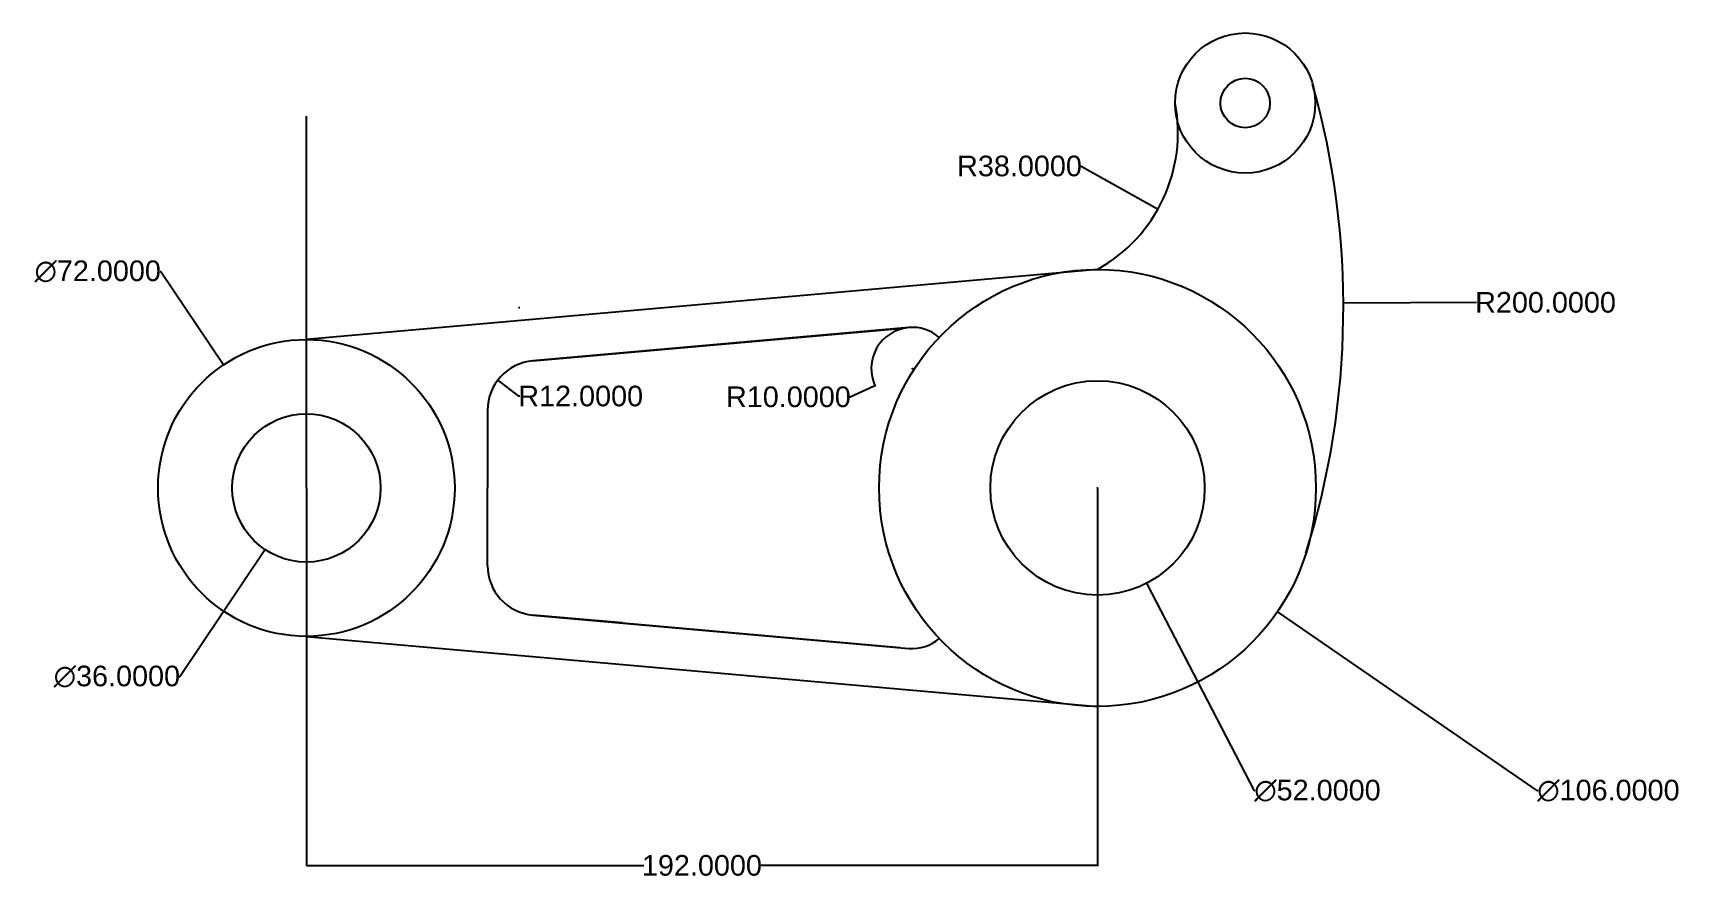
# Model space of a CAD drawing. Header units: inches. Extents: x -66 to 334, y -95 to 110.
import ezdxf

# ---------------------------------------------------------------- set-up
doc = ezdxf.new("R2010")
doc.units = ezdxf.units.IN
doc.header["$MEASUREMENT"] = 0
doc.styles.get("Standard").update_dxf_attribs({"font": 'arial.ttf'})
doc.dimstyles.new('Annotative', dxfattribs={"dimscale": 0, "dimtxt": 5, "dimasz": 0.18, "dimexe": 0.18, "dimexo": 0.0625, "dimgap": 0.09, "dimtad": 0, "dimtih": 1, "dimtoh": 1, "dimdec": 4, "dimzin": 0, "dimdsep": 46, "dimtxsty": 'Standard', "dimcen": 0.09, "dimadec": 0, "dimazin": 0, "dimtfac": 1, "dimtdec": 4, "dimtofl": 0, "dimtmove": 0, "dimatfit": 3, "dimfxl": 1, "dimtolj": 1, "dimtzin": 0, "dimarcsym": 0})

# ---------------------------------------------------------------- blocks, each defined once
blk = doc.blocks.new('*D11')
at = {"color": 0, "lineweight": -2, "transparency": 16777216}
for p, q in [((0, -0.06), (0, -91.76)), ((192, -0.06), (192, -91.76)), ((0.18, -91.58), (81.89, -91.58)), ((191.82, -91.58), (110.11, -91.58))]:
    blk.add_line(p, q, dxfattribs=at)
at = {"color": 0, "transparency": 16777216}
for points in [[(0.18, -91.55), (0.18, -91.61), (0, -91.58)], [(191.82, -91.55), (191.82, -91.61), (192, -91.58)]]:
    blk.add_solid(points, dxfattribs=at)
at = {"layer": 'Defpoints', "color": 0, "transparency": 16777216}
for p in [(0, 0), (192, 0), (192, -91.58)]:
    blk.add_point(p, dxfattribs=at)
at = {"color": 0, "transparency": 16777216, "insert": (96, -91.58), "char_height": 5, "attachment_point": 5}
blk.add_mtext('\\A1;192.0000', dxfattribs=at)
blk = doc.blocks.new('*D14')
at = {"color": 0, "lineweight": -2, "transparency": 16777216}
for p, q in [((51.59, 22.27), (46.63, 26.08)), ((51.77, 22.27), (51.59, 22.27))]:
    blk.add_line(p, q, dxfattribs=at)
at = {"color": 0, "transparency": 16777216}
blk.add_solid([(46.65, 26.11), (46.62, 26.06), (46.49, 26.19)], dxfattribs=at)
at = {"layer": 'Defpoints', "color": 0, "transparency": 16777216}
for p in [(46.49, 26.19), (56, 18.87)]:
    blk.add_point(p, dxfattribs=at)
at = {"color": 0, "transparency": 16777216, "insert": (66.57, 22.27), "char_height": 5, "attachment_point": 5}
blk.add_mtext('\\A1;R12.0000', dxfattribs=at)
blk = doc.blocks.new('*D16')
at = {"color": 0, "lineweight": -2, "transparency": 16777216}
for p, q in [((146.99, 28.94), (147.17, 28.94)), ((147.08, 28.85), (147.08, 29.03)), ((131.95, 22.08), (137.81, 24.74)), ((131.77, 22.08), (131.95, 22.08))]:
    blk.add_line(p, q, dxfattribs=at)
blk.add_arc((147.08, 28.94), 10, 95.418, 205.4499, dxfattribs=at)
at = {"color": 0, "transparency": 16777216}
blk.add_solid([(137.8, 24.76), (137.82, 24.71), (137.97, 24.81)], dxfattribs=at)
at = {"layer": 'Defpoints', "color": 0, "transparency": 16777216}
for p in [(147.08, 28.94), (137.97, 24.81)]:
    blk.add_point(p, dxfattribs=at)
at = {"color": 0, "transparency": 16777216, "insert": (116.98, 22.08), "char_height": 5, "attachment_point": 5}
blk.add_mtext('\\A1;R10.0000', dxfattribs=at)
blk = doc.blocks.new('*D17')
at = {"color": 0, "lineweight": -2, "transparency": 16777216}
for p, q in [((-0.09, 0), (0.09, 0)), ((0, -0.09), (0, 0.09)), ((-30.67, -45.77), (-10.12, -15.1)), ((-30.85, -45.77), (-30.67, -45.77))]:
    blk.add_line(p, q, dxfattribs=at)
at = {"color": 0, "transparency": 16777216}
blk.add_solid([(-10.15, -15.09), (-10.1, -15.12), (-10.02, -14.95)], dxfattribs=at)
at = {"layer": 'Defpoints', "color": 0, "transparency": 16777216}
for p in [(10.02, 14.95), (-10.02, -14.95)]:
    blk.add_point(p, dxfattribs=at)
at = {"color": 0, "transparency": 16777216, "insert": (-45.98, -45.77), "char_height": 5, "attachment_point": 5}
blk.add_mtext('\\A1;∅36.0000', dxfattribs=at)
blk = doc.blocks.new('*D18')
at = {"color": 0, "lineweight": -2, "transparency": 16777216}
for p, q in [((-35.51, 52.51), (-35.33, 52.51)), ((-35.33, 52.51), (-20.2, 30.02)), ((-0.09, 0), (0.09, 0)), ((0, -0.09), (0, 0.09))]:
    blk.add_line(p, q, dxfattribs=at)
at = {"color": 0, "transparency": 16777216}
blk.add_solid([(-20.17, 30.04), (-20.22, 30), (-20.1, 29.87)], dxfattribs=at)
at = {"layer": 'Defpoints', "color": 0, "transparency": 16777216}
for p in [(-20.1, 29.87), (20.1, -29.87)]:
    blk.add_point(p, dxfattribs=at)
at = {"color": 0, "transparency": 16777216, "insert": (-50.63, 52.51), "char_height": 5, "attachment_point": 5}
blk.add_mtext('\\A1;∅72.0000', dxfattribs=at)
blk = doc.blocks.new('*D19')
at = {"color": 0, "lineweight": -2, "transparency": 16777216}
for p, q in [((187.87, 78.07), (188.05, 78.07)), ((188.05, 78.07), (206.52, 67.73))]:
    blk.add_line(p, q, dxfattribs=at)
at = {"color": 0, "transparency": 16777216}
blk.add_solid([(206.53, 67.76), (206.5, 67.7), (206.68, 67.64)], dxfattribs=at)
at = {"layer": 'Defpoints', "color": 0, "transparency": 16777216}
for p in [(173.52, 86.2), (206.68, 67.64)]:
    blk.add_point(p, dxfattribs=at)
at = {"color": 0, "transparency": 16777216, "insert": (173.07, 78.07), "char_height": 5, "attachment_point": 5}
blk.add_mtext('\\A1;R38.0000', dxfattribs=at)
blk = doc.blocks.new('*D20')
at = {"color": 0, "lineweight": -2, "transparency": 16777216}
for p, q in [((284, 44.99), (251.85, 44.82)), ((51.59, 43.8), (51.77, 43.8)), ((51.68, 43.71), (51.68, 43.89))]:
    blk.add_line(p, q, dxfattribs=at)
at = {"color": 0, "transparency": 16777216}
blk.add_solid([(251.85, 44.85), (251.85, 44.79), (251.67, 44.82)], dxfattribs=at)
at = {"layer": 'Defpoints', "color": 0, "transparency": 16777216}
for p in [(251.67, 44.82), (51.68, 43.8)]:
    blk.add_point(p, dxfattribs=at)
at = {"color": 0, "transparency": 16777216, "insert": (300.73, 44.99), "char_height": 5, "attachment_point": 5}
blk.add_mtext('\\A1;R200.0000', dxfattribs=at)
blk = doc.blocks.new('*D21')
at = {"color": 0, "lineweight": -2, "transparency": 16777216}
for p, q in [((191.91, 0), (192.09, 0)), ((192, -0.09), (192, 0.09)), ((230.09, -73.45), (204.05, -23.24)), ((230.27, -73.45), (230.09, -73.45))]:
    blk.add_line(p, q, dxfattribs=at)
at = {"color": 0, "transparency": 16777216}
blk.add_solid([(204.08, -23.23), (204.02, -23.26), (203.97, -23.08)], dxfattribs=at)
at = {"layer": 'Defpoints', "color": 0, "transparency": 16777216}
for p in [(180.03, 23.08), (203.97, -23.08)]:
    blk.add_point(p, dxfattribs=at)
at = {"color": 0, "transparency": 16777216, "insert": (245.39, -73.45), "char_height": 5, "attachment_point": 5}
blk.add_mtext('\\A1;∅52.0000', dxfattribs=at)
blk = doc.blocks.new('*D22')
at = {"color": 0, "lineweight": -2, "transparency": 16777216}
for p, q in [((191.91, 0), (192.09, 0)), ((192, -0.09), (192, 0.09)), ((298.76, -73.45), (235.81, -30.14)), ((298.94, -73.45), (298.76, -73.45))]:
    blk.add_line(p, q, dxfattribs=at)
at = {"color": 0, "transparency": 16777216}
blk.add_solid([(235.83, -30.12), (235.79, -30.17), (235.66, -30.04)], dxfattribs=at)
at = {"layer": 'Defpoints', "color": 0, "transparency": 16777216}
for p in [(148.34, 30.04), (235.66, -30.04)]:
    blk.add_point(p, dxfattribs=at)
at = {"color": 0, "transparency": 16777216, "insert": (316, -73.45), "char_height": 5, "attachment_point": 5}
blk.add_mtext('\\A1;∅106.0000', dxfattribs=at)

msp = doc.modelspace()

# ---------------------------------------------------------------- linework, layer by layer
for p, q in [((-0.00001, 0), (-0.00001, 90.19611)), ((191.99999, 53), (-0.00001, 36)), ((146.19609, 38.90532), (54.94163, 30.8255)), ((54.94163, 30.8255), (144.02074, 38.71272)), ((54.94163, 30.8255), (144.02074, 38.71272)), ((152.94145, 35.82499), (152.94145, 35.82499)), ((43.99999, 18.87227), (43.99999, 0)), ((43.99999, -18.87227), (43.99999, 0)), ((76.69842, -32.75188), (54.94163, -30.8255)), ((54.94163, -30.8255), (146.19609, -38.90532)), ((76.69842, -32.75188), (144.02074, -38.71271)), ((-0.00001, -36), (191.99999, -53))]:
    msp.add_line(p, q)
for centre, radius in [((227.83679, 93.35804), 17), ((227.83679, 93.35804), 6), ((191.99999, 0), 53), ((-0.00001, 0), 36), ((191.99999, 0), 26), ((-0.00001, 0), 18)]:
    msp.add_circle(centre, radius)
for centre, radius, start, end in [((51.67588, 43.79662), 200, 342.6663133, 15.7135117), ((173.51669, 86.20192), 38, 299.1044193, 10.8547018), ((147.07805, 28.94429), 10, 49.3132275, 95.0598688), ((55.99999, 18.87227), 12, 95.0598688, 180), ((55.99999, -18.87227), 12, 180, 264.9401312), ((147.07805, -28.94429), 10, 264.9401312, 310.6867725)]:
    msp.add_arc(centre, radius, start, end)

# ---------------------------------------------------------------- dimensions: what is measured, and where the dimension line sits
for center, mpoint, picture, middle in [((173.51669, 86.20192), (206.67552, 67.64143), '*D19', (173.07096, 78.06924)), ((51.67588, 43.79662), (251.67325, 44.82331), '*D20', (283.99522, 44.98924)), ((147.07805, 28.94429), (137.97256, 24.81029), '*D16', (116.97873, 22.07766)), ((55.99999, 18.87227), (46.4912, 26.1923), '*D14', (66.56593, 22.26643))]:
    dim = msp.add_radius_dim(center=center, mpoint=mpoint, dimstyle='Annotative')
    dim.commit()
    dim.dimension.update_dxf_attribs({"geometry": picture, "text_midpoint": middle, "dimtype": 164})
for p1, p2, picture, middle in [((20.09536, -29.86932), (-20.09537, 29.86932), '*D18', (-50.63211, 52.51332)), ((148.33696, 30.04229), (235.66303, -30.04229), '*D22', (316.0027, -73.45467)), ((180.03198, 23.08174), (203.968, -23.08174), '*D21', (245.38904, -73.45467)), ((10.02068, 14.95279), (-10.0207, -14.95279), '*D17', (-45.97573, -45.77047))]:
    dim = msp.add_diameter_dim_2p(p1=p1, p2=p2, dimstyle='Annotative')
    dim.commit()
    dim.dimension.update_dxf_attribs({"geometry": picture, "text_midpoint": middle, "dimtype": 163})
dim = msp.add_linear_dim(base=(191.99999, -91.57849), p1=(-0.00001, 0), p2=(191.99999, 0), dimstyle='Annotative')
dim.commit()
dim.dimension.update_dxf_attribs({"geometry": '*D11', "text_midpoint": (95.99999, -91.57849)})

doc.saveas('drawing.dxf')
